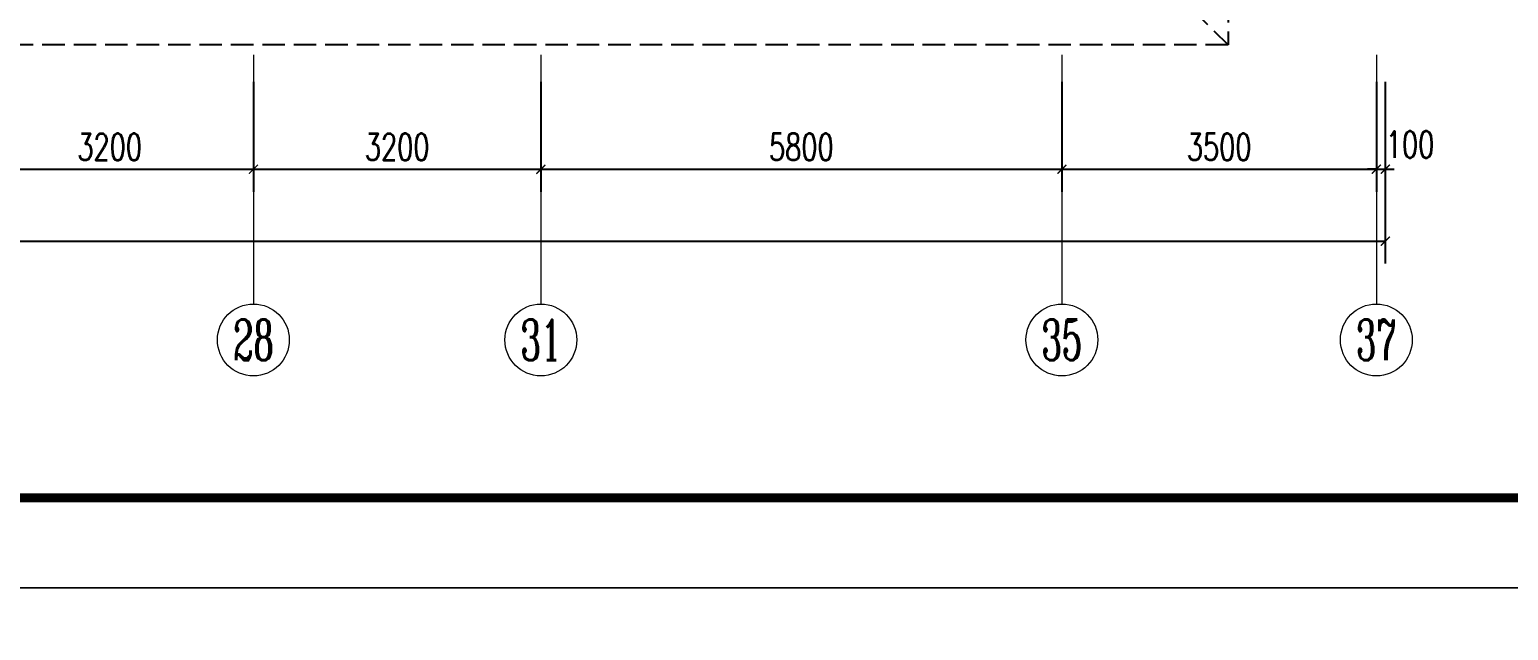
# Model space of a CAD drawing. Extents: x 3753737 to 4713801, y -857380 to 24339.
# Drawn here: x 4504257 to 4520719, y -748852 to -742163 of the extents above; entities that cross this region are included whole.
import ezdxf
from ezdxf.enums import TextEntityAlignment as Align

# ---------------------------------------------------------------- set-up
doc = ezdxf.new("R2010")
doc.units = 0
doc.header["$LTSCALE"] = 1000
doc.header["$MEASUREMENT"] = 0
doc.linetypes.add('DASH', pattern=[0.35, 0.25, -0.1])
doc.layers.get('0').update_dxf_attribs({"linetype": 'CONTINUOUS'})
doc.layers.get('Defpoints').update_dxf_attribs({"linetype": 'CONTINUOUS'})
doc.layers.add('!!电气', color=1, linetype='CONTINUOUS')
doc.layers.add('卫生间', color=6, linetype='CONTINUOUS')
for name, color, linetype, lineweight in [('AXIS', 114, 'CONTINUOUS', 20), ('AXIS_TEXT', 7, 'CONTINUOUS', 20), ('图框', 147, 'CONTINUOUS', 20)]:
    doc.layers.add(name, color=color, linetype=linetype, lineweight=lineweight)
doc.styles.add('_TCH_AXIS', font='COMPLEX', dxfattribs={"bigfont": 'GBCBIG'})
doc.styles.add('_TCH_DIM_T3', font='SIMPLEX.shx', dxfattribs={"width": 0.705882, "bigfont": 'GBCBIG.shx'})
doc.styles.add('COMPLEX', font='COMPLEX')
doc.dimstyles.new('_TCH_ARCH&&100', dxfattribs={"dimtxt": 297.5, "dimasz": 100, "dimexe": 250, "dimexo": 300, "dimgap": 100, "dimtad": 1, "dimdec": 0, "dimzin": 0, "dimdsep": 46, "dimtxsty": '_TCH_DIM_T3', "dimblk": 'ARCHTICK', "dimcen": 0.09, "dimclrt": 7, "dimazin": 2, "dimtfac": 1, "dimtdec": 0, "dimtix": 1, "dimtmove": 2, "dimatfit": 3, "dimfxl": 1, "dimtolj": 1, "dimtzin": 0, "dimarcsym": 0})

# ---------------------------------------------------------------- blocks, each defined once
blk = doc.blocks.new('A$C148B7D8E')
at = {"layer": '卫生间', "color": 252, "linetype": 'DASH'}
blk.add_line((2650, -1200), (1750, -2100), dxfattribs=at)
blk.add_lwpolyline([(16100, 14000), (16100, 15400), (7700, 15400), (7700, 10800), (7300, 10800), (7300, 10000), (900, 10000), (900, 9000), (-900, 9000), (-900, -900), (1750, -900), (1750, -2100), (23450, -2100), (23450, -900), (25100, -900)], dxfattribs=at)
blk = doc.blocks.new('_ArchTick')
at = {"color": 0, "linetype": 'ByBlock', "const_width": 0.15}
blk.add_lwpolyline([(-0.5, -0.5), (0.5, 0.5)], dxfattribs=at)
blk = doc.blocks.new('*D592')
at = {"layer": 'AXIS', "color": 0, "lineweight": -2, "transparency": 16777216}
for p, q in [((-100, -1409), (-100, -3434)), ((50100, -1409), (50100, -3434)), ((-100, -3184), (50100, -3184))]:
    blk.add_line(p, q, dxfattribs=at)
at = {"layer": 'Defpoints', "color": 0, "transparency": 16777216}
for p in [(-100, -1109), (50100, -1109), (50100, -3184)]:
    blk.add_point(p, dxfattribs=at)
at = {"layer": 'AXIS', "color": 0, "lineweight": -2, "transparency": 16777216, "xscale": 100, "yscale": 100, "zscale": 100, "rotation": 180}
blk.add_blockref('_ArchTick', (-100, -3184), dxfattribs=at)
at = {"layer": 'AXIS', "color": 0, "lineweight": -2, "transparency": 16777216, "xscale": 100, "yscale": 100, "zscale": 100}
blk.add_blockref('_ArchTick', (50100, -3184), dxfattribs=at)
at = {"layer": 'AXIS', "color": 7, "transparency": 16777216, "insert": (25000, -2936), "char_height": 297.5, "attachment_point": 5, "style": '_TCH_DIM_T3'}
blk.add_mtext('\\A1;50200', dxfattribs=at)
blk = doc.blocks.new('*D600')
at = {"layer": 'AXIS', "color": 0, "lineweight": -2, "transparency": 16777216}
for p, q in [((50000, -1409), (50000, -2634)), ((50100, -1409), (50100, -2634)), ((50000, -2384), (49900, -2384)), ((50000, -2384), (50100, -2384)), ((50100, -2384), (50200, -2384))]:
    blk.add_line(p, q, dxfattribs=at)
at = {"layer": 'Defpoints', "color": 0, "transparency": 16777216}
for p in [(50000, -1109), (50100, -1109), (50100, -2384)]:
    blk.add_point(p, dxfattribs=at)
at = {"layer": 'AXIS', "color": 0, "lineweight": -2, "transparency": 16777216, "xscale": 100, "yscale": 100, "zscale": 100}
blk.add_blockref('_ArchTick', (50000, -2384), dxfattribs=at)
at = {"layer": 'AXIS', "color": 0, "lineweight": -2, "transparency": 16777216, "xscale": 100, "yscale": 100, "zscale": 100, "rotation": 180}
blk.add_blockref('_ArchTick', (50100, -2384), dxfattribs=at)
at = {"layer": 'AXIS', "color": 7, "transparency": 16777216, "insert": (50375, -2109), "char_height": 297.5, "attachment_point": 5, "style": '_TCH_DIM_T3'}
blk.add_mtext('\\A1;100', dxfattribs=at)
blk = doc.blocks.new('*D601')
at = {"layer": 'AXIS', "color": 0, "lineweight": -2, "transparency": 16777216}
for p, q in [((46500, -1409), (46500, -2634)), ((50000, -1409), (50000, -2634)), ((46500, -2384), (50000, -2384))]:
    blk.add_line(p, q, dxfattribs=at)
at = {"layer": 'Defpoints', "color": 0, "transparency": 16777216}
for p in [(46500, -1109), (50000, -1109), (50000, -2384)]:
    blk.add_point(p, dxfattribs=at)
at = {"layer": 'AXIS', "color": 0, "lineweight": -2, "transparency": 16777216, "xscale": 100, "yscale": 100, "zscale": 100, "rotation": 180}
blk.add_blockref('_ArchTick', (46500, -2384), dxfattribs=at)
at = {"layer": 'AXIS', "color": 0, "lineweight": -2, "transparency": 16777216, "xscale": 100, "yscale": 100, "zscale": 100}
blk.add_blockref('_ArchTick', (50000, -2384), dxfattribs=at)
at = {"layer": 'AXIS', "color": 7, "transparency": 16777216, "insert": (48250, -2136), "char_height": 297.5, "attachment_point": 5, "style": '_TCH_DIM_T3'}
blk.add_mtext('\\A1;3500', dxfattribs=at)
blk = doc.blocks.new('*D602')
at = {"layer": 'AXIS', "color": 0, "lineweight": -2, "transparency": 16777216}
for p, q in [((40700, -1409), (40700, -2634)), ((46500, -1409), (46500, -2634)), ((40700, -2384), (46500, -2384))]:
    blk.add_line(p, q, dxfattribs=at)
at = {"layer": 'Defpoints', "color": 0, "transparency": 16777216}
for p in [(40700, -1109), (46500, -1109), (46500, -2384)]:
    blk.add_point(p, dxfattribs=at)
at = {"layer": 'AXIS', "color": 0, "lineweight": -2, "transparency": 16777216, "xscale": 100, "yscale": 100, "zscale": 100, "rotation": 180}
blk.add_blockref('_ArchTick', (40700, -2384), dxfattribs=at)
at = {"layer": 'AXIS', "color": 0, "lineweight": -2, "transparency": 16777216, "xscale": 100, "yscale": 100, "zscale": 100}
blk.add_blockref('_ArchTick', (46500, -2384), dxfattribs=at)
at = {"layer": 'AXIS', "color": 7, "transparency": 16777216, "insert": (43600, -2136), "char_height": 297.5, "attachment_point": 5, "style": '_TCH_DIM_T3'}
blk.add_mtext('\\A1;5800', dxfattribs=at)
blk = doc.blocks.new('*D603')
at = {"layer": 'AXIS', "color": 0, "lineweight": -2, "transparency": 16777216}
for p, q in [((37500, -1409), (37500, -2634)), ((40700, -1409), (40700, -2634)), ((37500, -2384), (40700, -2384))]:
    blk.add_line(p, q, dxfattribs=at)
at = {"layer": 'Defpoints', "color": 0, "transparency": 16777216}
for p in [(37500, -1109), (40700, -1109), (40700, -2384)]:
    blk.add_point(p, dxfattribs=at)
at = {"layer": 'AXIS', "color": 0, "lineweight": -2, "transparency": 16777216, "xscale": 100, "yscale": 100, "zscale": 100, "rotation": 180}
blk.add_blockref('_ArchTick', (37500, -2384), dxfattribs=at)
at = {"layer": 'AXIS', "color": 0, "lineweight": -2, "transparency": 16777216, "xscale": 100, "yscale": 100, "zscale": 100}
blk.add_blockref('_ArchTick', (40700, -2384), dxfattribs=at)
at = {"layer": 'AXIS', "color": 7, "transparency": 16777216, "insert": (39100, -2136), "char_height": 297.5, "attachment_point": 5, "style": '_TCH_DIM_T3'}
blk.add_mtext('\\A1;3200', dxfattribs=at)
blk = doc.blocks.new('*D604')
at = {"layer": 'AXIS', "color": 0, "lineweight": -2, "transparency": 16777216}
for p, q in [((34300, -1409), (34300, -2634)), ((37500, -1409), (37500, -2634)), ((34300, -2384), (37500, -2384))]:
    blk.add_line(p, q, dxfattribs=at)
at = {"layer": 'Defpoints', "color": 0, "transparency": 16777216}
for p in [(34300, -1109), (37500, -1109), (37500, -2384)]:
    blk.add_point(p, dxfattribs=at)
at = {"layer": 'AXIS', "color": 0, "lineweight": -2, "transparency": 16777216, "xscale": 100, "yscale": 100, "zscale": 100, "rotation": 180}
blk.add_blockref('_ArchTick', (34300, -2384), dxfattribs=at)
at = {"layer": 'AXIS', "color": 0, "lineweight": -2, "transparency": 16777216, "xscale": 100, "yscale": 100, "zscale": 100}
blk.add_blockref('_ArchTick', (37500, -2384), dxfattribs=at)
at = {"layer": 'AXIS', "color": 7, "transparency": 16777216, "insert": (35900, -2136), "char_height": 297.5, "attachment_point": 5, "style": '_TCH_DIM_T3'}
blk.add_mtext('\\A1;3200', dxfattribs=at)
blk = doc.blocks.new('_AXISO')
blk.add_circle((0, 0), 0.5)
at = {"layer": 'AXIS_TEXT', "style": 'COMPLEX', "width": 1.041667}
blk.add_attdef('A', text='', height=0.56, dxfattribs=at).set_placement((-0.25, -0.28), (0.25, -0.28), align=Align.FIT)
blk = doc.blocks.new('A$C5F341E43')
at = {"layer": 'AXIS'}
for p, q in [((37500, -1109.4), (37500, -3884.4)), ((40700, -1109.4), (40700, -3884.4)), ((46500, -1109.4), (46500, -3884.4)), ((50000, -1109.4), (50000, -3884.4))]:
    blk.add_line(p, q, dxfattribs=at)
at = {"color": 252, "xscale": -1}
blk.add_blockref('A$C148B7D8E', (50100, 1100), dxfattribs=at)
at = {"layer": 'AXIS'}
ref = blk.add_blockref('_AXISO', (37500, -4284.4), dxfattribs=dict(at, xscale=800, yscale=800, zscale=800))
ref.add_attrib('A', '28', dxfattribs={"layer": 'AXIS_TEXT', "height": 452.55, "style": '_TCH_AXIS', "width": 0.617647}).set_placement((37273.7, -4510.7), (37726.3, -4510.7), align=Align.FIT)
ref = blk.add_blockref('_AXISO', (40700, -4284.4), dxfattribs=dict(at, xscale=800, yscale=800, zscale=800))
ref.add_attrib('A', '31', dxfattribs={"layer": 'AXIS_TEXT', "height": 452.55, "style": '_TCH_AXIS', "width": 0.75}).set_placement((40473.7, -4510.7), (40926.3, -4510.7), align=Align.FIT)
ref = blk.add_blockref('_AXISO', (46500, -4284.4), dxfattribs=dict(at, xscale=800, yscale=800, zscale=800))
ref.add_attrib('A', '35', dxfattribs={"layer": 'AXIS_TEXT', "height": 452.55, "style": '_TCH_AXIS', "width": 0.636364}).set_placement((46273.7, -4510.6), (46726.3, -4510.6), align=Align.FIT)
ref = blk.add_blockref('_AXISO', (50000, -4284.4), dxfattribs=dict(at, xscale=800, yscale=800, zscale=800))
ref.add_attrib('A', '37', dxfattribs={"layer": 'AXIS_TEXT', "height": 452.55, "style": '_TCH_AXIS', "width": 0.636364}).set_placement((49773.7, -4510.6), (50226.3, -4510.6), align=Align.FIT)
for p1, p2, distance, text, picture, middle in [((-100, -1109.4), (50100, -1109.4), -2075, '50200', '*D592', (25000, -2935.6)), ((34300, -1109.4), (37500, -1109.4), -1275, '3200', '*D604', (35900, -2135.6)), ((37500, -1109.4), (40700, -1109.4), -1275, '3200', '*D603', (39100, -2135.6)), ((40700, -1109.4), (46500, -1109.4), -1275, '5800', '*D602', (43600, -2135.6)), ((46500, -1109.4), (50000, -1109.4), -1275, '3500', '*D601', (48250, -2135.6))]:
    dim = blk.add_aligned_dim(p1=p1, p2=p2, distance=distance, text=text, dimstyle='_TCH_ARCH&&100', dxfattribs=at)
    dim.commit()
    dim.dimension.update_dxf_attribs({"geometry": picture, "text_midpoint": middle})
dim = blk.add_linear_dim(base=(50100, -2384.4), p1=(50000, -1109.4), p2=(50100, -1109.4), angle=0, text='100', dimstyle='_TCH_ARCH&&100', dxfattribs=at)
dim.commit()
dim.dimension.update_dxf_attribs({"geometry": '*D600', "text_midpoint": (50375, -2109.4), "dimtype": 129})

msp = doc.modelspace()

# ---------------------------------------------------------------- linework, layer by layer
at = {"layer": '图框'}
for points in [[(4454946.2, -688977.2), (4539046.2, -688977.2), (4539046.2, -748377.2), (4454946.2, -748377.2)], [(4454946.2, -688977.2), (4539046.2, -688977.2), (4539046.2, -748377.2), (4454946.2, -748377.2)], [(4454946.2, -748377.2), (4539046.2, -748377.2), (4539046.2, -807777.2), (4454946.2, -807777.2)]]:
    msp.add_lwpolyline(points, close=True, dxfattribs=at)
at = {"layer": '图框', "const_width": 100}
msp.add_lwpolyline([(4538046.2, -747377.2), (4538046.2, -689977.2), (4457446.2, -689977.2), (4457446.2, -747377.2)], close=True, dxfattribs=at)

# ---------------------------------------------------------------- block references
at = {"layer": '!!电气'}
msp.add_blockref('A$C5F341E43', (4469248.6, -741333.8), dxfattribs=at)

doc.saveas('drawing.dxf')
